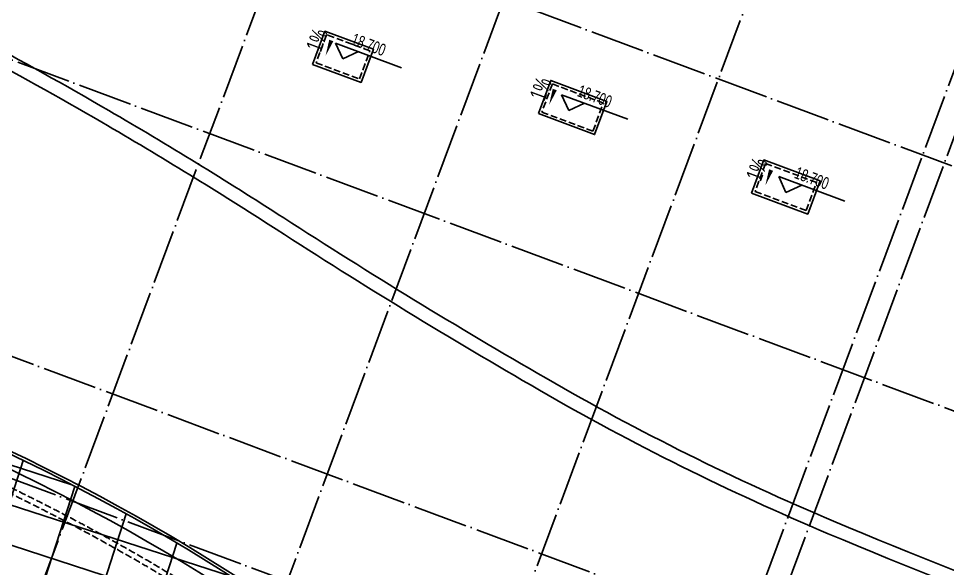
# Model space of a CAD drawing. Header units: millimetres. Extents: x 600121811 to 600690586, y 3472921280 to 3473279938.
# Drawn here: x 600406894 to 600440989, y 3473107583 to 3473127762 of the extents above; entities that cross this region are included whole.
import ezdxf

# ---------------------------------------------------------------- set-up
doc = ezdxf.new("R2010")
doc.units = ezdxf.units.MM
doc.header["$LTSCALE"] = 1000
for name, pattern in [('AX-MALL-GIRD-200$0$DOTE', [2.42, 2, -0.2, 0.02, -0.2]), ('AX-MALL-WALL-GJ$0$__DASH', [0.35, 0.25, -0.1]), ('AX-MALL-WALL-GJ$0$DASH', [0.35, 0.25, -0.1])]:
    doc.linetypes.add(name, pattern=pattern)
for name, color, linetype in [('AX-MALL-DIM-PGJ$0$A-Anno-Dims', 3, 'CONTINUOUS'), ('AX-MALL-DIM-PGJ$0$A-Anno-Note', 241, 'CONTINUOUS'), ('AX-MALL-GIRD-200$0$A-Grid', 222, 'AX-MALL-GIRD-200$0$DOTE'), ('AX-MALL-GJ-200$0$A-Anno-Note', 241, 'CONTINUOUS'), ('AX-MALL-WALL-GJ$0$A-Anno-Levl', 201, 'CONTINUOUS'), ('AX-MALL-WALL-GJ$0$A-Anno-Note', 241, 'CONTINUOUS'), ('AX-MALL-WALL-GJ$0$A-Detl-Fine', 152, 'CONTINUOUS'), ('AX-MALL-WALL-GJ$0$A-Detl-Patt', 8, 'CONTINUOUS'), ('AX-MALL-WALL-GJ$0$A-Detl-Thin', 131, 'CONTINUOUS'), ('AX-MALL-WALL-GJ$0$A-SEE', 254, 'CONTINUOUS'), ('AX-MALL-WALL-GJ$0$AE-GLAZ', 152, 'CONTINUOUS')]:
    doc.layers.add(name, color=color, linetype=linetype)
doc.styles.add('AX-MALL-DIM-PGJ$0$_TCH_DIM', font='zy_en.shx', dxfattribs={"width": 0.7, "bigfont": 'zy_cn.shx'})
doc.styles.add('AX-MALL-WALL-GJ$0$_TCH_DIM', font='zy_en.shx', dxfattribs={"width": 0.7, "bigfont": 'zy_cn.shx'})

# ---------------------------------------------------------------- blocks, each defined once
blk = doc.blocks.new('AX-MALL-GIRD-200')
at = {"layer": 'AX-MALL-GIRD-200$0$A-Grid'}
for p, q in [((600241980.1, 3473196551.4), (600599876.1, 3473063224.7)), ((600239047.7, 3473188679.9), (600596943.7, 3473055353.1)), ((600235486.9, 3473179121.6), (600593382.9, 3473045794.8)), ((600234020.7, 3473175185.8), (600591916.7, 3473041859)), ((600425246.2, 3473153968.8), (600386516.6, 3473050005.1)), ((600433117.7, 3473151036.4), (600394388.2, 3473047072.7)), ((600440989.3, 3473148104), (600402259.7, 3473044140.3)), ((600448486, 3473145311.3), (600409756.4, 3473041347.6)), ((600449282.5, 3473145014.5), (600410553, 3473041050.8))]:
    blk.add_line(p, q, dxfattribs=at)
blk = doc.blocks.new('AX-MALL-WALL-GJ$0$fgegrhrthr')
at = {"layer": 'AX-MALL-WALL-GJ$0$A-Detl-Fine', "color": 4}
for centre, radius, start, end in [((239727, -32695), 149471, 80.24428, 84.49342), ((239727, -32695), 148971, 80.24428, 84.49342), ((237899, -43330), 160262, 77.54962, 80.24428), ((237899, -43330), 159762, 77.54962, 80.24428), ((320494, 330769), 222846, 257.54962, 260.45311), ((320494, 330769), 223346, 257.54962, 260.45311), ((299289, 204685), 94992, 260.45311, 267.56249), ((299289, 204685), 95492, 260.45311, 267.56249), ((303664, 307447), 197847, 267.56249, 273.03612), ((303664, 307447), 198347, 267.56249, 273.03612)]:
    blk.add_arc(centre, radius, start, end, dxfattribs=at)
blk = doc.blocks.new('AX-MALL-WALL-GJ$0$fergerhre')
at = {"layer": 'AX-MALL-WALL-GJ$0$A-Detl-Patt'}
for p, q in [((-19556, 11501), (-19556, -11501)), ((-42531, 11200), (-17580, 11200)), ((-17456, 11179), (-17456, -11179)), ((-15356, 10797), (-15356, -10797)), ((-13256, 10353), (-13256, -10353)), ((-49138, 9800), (-10973, 9800)), ((-53903, 8400), (-6208, 8400))]:
    blk.add_line(p, q, dxfattribs=at)
for points in [[(-53982, -8480, 0.160862), (-6129, -8480, 0.722858), (-6129, 8480, 0.160862), (-53982, 8480, 0.722858)], [(-53950, -8385, 0.160862), (-6161, -8385, 0.722858), (-6161, 8385, 0.160862), (-53950, 8385, 0.722858)], [(-53794, -7910, 0.160862), (-6318, -7910, 0.722858), (-6318, 7910, 0.160862), (-53794, 7910, 0.722858)]]:
    blk.add_lwpolyline(points, format="xyb", close=True, dxfattribs=at)
at = {"layer": 'AX-MALL-WALL-GJ$0$A-Detl-Patt', "linetype": 'AX-MALL-WALL-GJ$0$__DASH'}
for points in [[(-53605, -7340, 0.160862), (-6506, -7340, 0.722858), (-6506, 7340, 0.160862), (-53605, 7340, 0.722858)], [(-53543, -7150, 0.160862), (-6569, -7150, 0.722858), (-6569, 7150, 0.160862), (-53543, 7150, 0.722858)]]:
    blk.add_lwpolyline(points, format="xyb", close=True, dxfattribs=at)
blk = doc.blocks.new('AX-MALL-WALL-GJ')
at = {"layer": 'AX-MALL-WALL-GJ$0$A-Anno-Levl'}
for p, q in [((600418791, 3473126284), (600418526, 3473126863)), ((600418526, 3473126863), (600420950, 3473125960)), ((600418791, 3473126284), (600419370, 3473126549)), ((600427094, 3473124389), (600426829, 3473124968)), ((600426829, 3473124968), (600429253, 3473124065)), ((600427094, 3473124389), (600427673, 3473124654)), ((600435062, 3473121385), (600434797, 3473121964)), ((600434797, 3473121964), (600437221, 3473121061)), ((600435062, 3473121385), (600435641, 3473121649))]:
    blk.add_line(p, q, dxfattribs=at)
at = {"layer": 'AX-MALL-WALL-GJ$0$A-Detl-Patt', "linetype": 'AX-MALL-WALL-GJ$0$DASH'}
for points in [[(600417814, 3473126139), (600419407, 3473125546), (600419791, 3473126577), (600418198, 3473127170)], [(600426104, 3473124332), (600427978, 3473123633), (600428362, 3473124664), (600426488, 3473125362)], [(600433929, 3473121417), (600435803, 3473120718), (600436187, 3473121749), (600434313, 3473122447)]]:
    blk.add_lwpolyline(points, close=True, dxfattribs=at)
at = {"layer": 'AX-MALL-WALL-GJ$0$A-Detl-Thin'}
for points in [[(600417685, 3473126081), (600419465, 3473125417), (600419919, 3473126636), (600418139, 3473127299)], [(600425975, 3473124273), (600428037, 3473123505), (600428491, 3473124723), (600426429, 3473125491)], [(600433800, 3473121358), (600435862, 3473120590), (600436316, 3473121808), (600434254, 3473122576)]]:
    blk.add_lwpolyline(points, close=True, dxfattribs=at)
at = {"layer": 'AX-MALL-WALL-GJ$0$A-Detl-Thin', "color": 0, "rotation": 339.5681613098035}
blk.add_blockref('AX-MALL-WALL-GJ$0$fgegrhrthr', (600121811, 3473109515), dxfattribs=at)
at = {"layer": 'AX-MALL-WALL-GJ$0$A-SEE'}
blk.add_blockref('AX-MALL-GIRD-200', (0, 0), dxfattribs=at)
at = {"layer": 'AX-MALL-WALL-GJ$0$AE-GLAZ', "rotation": 342.0518145109563}
blk.add_blockref('AX-MALL-WALL-GJ$0$fergerhre', (600422125, 3473094581), dxfattribs=at)
at = {"layer": 'AX-MALL-WALL-GJ$0$A-Anno-Note', "style": 'AX-MALL-WALL-GJ$0$_TCH_DIM', "width": 0.7}
for p in [(600419068, 3473126822), (600427371, 3473124926), (600435339, 3473121922)]:
    blk.add_text('18.700', height=446.2, rotation=339.5682, dxfattribs=at).set_placement(p)
blk = doc.blocks.new('AX-MALL-DIM-PGJ')
at = {"layer": 'AX-MALL-DIM-PGJ$0$A-Anno-Dims'}
for points in [[(600418420.7, 3473127087.1, 0, 0, 0), (600418163.3, 3473126396.2, 0, 160, 0), (600418372.8, 3473126958.4, 0, 0, 0)], [(600426632.5, 3473125308.5, 0, 0, 0), (600426367, 3473124595.7, 0, 160, 0), (600426576.5, 3473125158, 0, 0, 0)], [(600434571.2, 3473122351.1, 0, 0, 0), (600434307, 3473121641.8, 0, 160, 0), (600434516.5, 3473122204.1, 0, 0, 0)]]:
    blk.add_lwpolyline(points, format="xyseb", dxfattribs=at)
at = {"layer": 'AX-MALL-DIM-PGJ$0$A-Anno-Note', "style": 'AX-MALL-DIM-PGJ$0$_TCH_DIM', "width": 0.7}
for p in [(600417986.7, 3473126495.6), (600426194.5, 3473124706.1), (600434133.8, 3473121750.4)]:
    blk.add_text('1%', height=595, rotation=69.56816, dxfattribs=at).set_placement(p)

msp = doc.modelspace()

# ---------------------------------------------------------------- block references
at = {"layer": 'AX-MALL-GJ-200$0$A-Anno-Note'}
for name in ['AX-MALL-WALL-GJ', 'AX-MALL-DIM-PGJ']:
    msp.add_blockref(name, (0, 0), dxfattribs=at)

doc.saveas('drawing.dxf')
